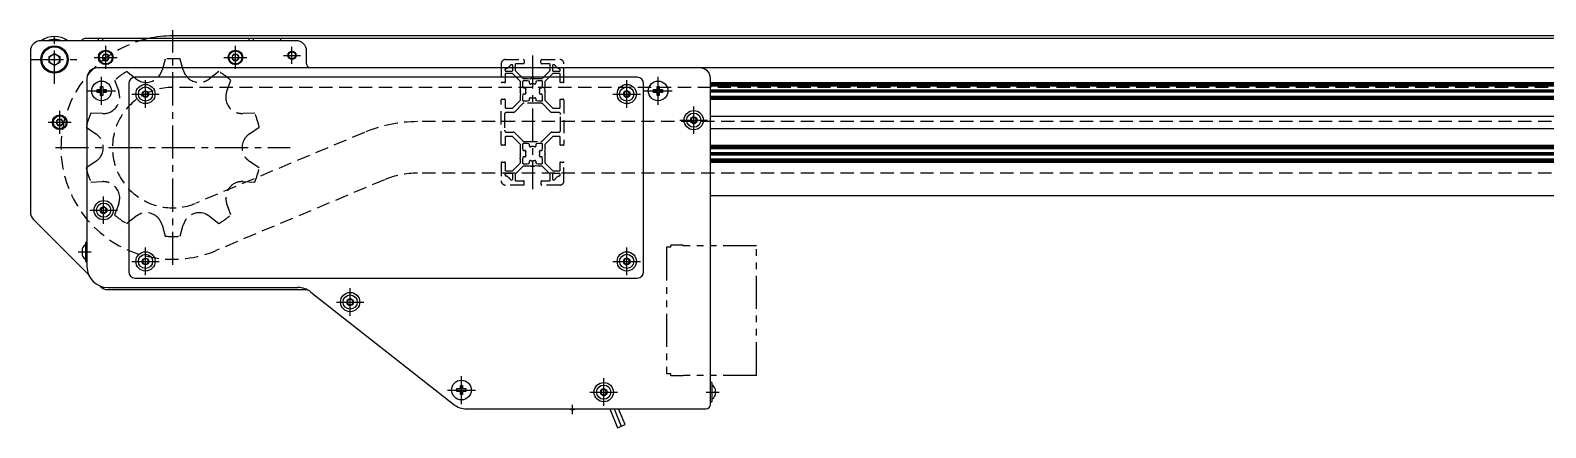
# Model space of a CAD drawing. Extents: x 0 to 4468, y -8 to 816.
# Drawn here: x 774 to 1499, y 74 to 264 of the extents above; entities that cross this region are included whole.
import ezdxf

# ---------------------------------------------------------------- set-up
doc = ezdxf.new("R2010")
doc.units = 0
doc.header["$LTSCALE"] = 0.5
for name, pattern in [('CENTER', [50.8, 31.75, -6.35, 6.35, -6.35]), ('DASHED', [19.05, 12.7, -6.35]), ('PHANTOM', [63.5, 31.75, -6.35, 6.35, -6.35, 6.35, -6.35])]:
    doc.linetypes.add(name, pattern=pattern)
for name, color, linetype in [('MSM_CENTER', 1, 'CENTER'), ('MSM_CONTINUOUS', 7, 'CONTINUOUS'), ('MSM_DASHED', 4, 'DASHED'), ('MSM_IMAGINARY', 6, 'PHANTOM'), ('MSM_NARROW', 5, 'CONTINUOUS')]:
    doc.layers.add(name, color=color, linetype=linetype)

msp = doc.modelspace()

# ---------------------------------------------------------------- linework, layer by layer
at = {"layer": 'MSM_CENTER'}
for p, q in [((785.86, 238.45), (785.86, 261.55)), ((842.36, 151.83), (842.36, 263.97)), ((810.36, 245.5), (810.36, 256.5)), ((872.36, 245.5), (872.36, 256.5)), ((899.36, 248), (899.36, 256)), ((774.31, 250), (797.41, 250)), ((804.86, 251), (815.86, 251)), ((866.86, 251), (877.86, 251)), ((895.36, 252), (903.36, 252)), ((1014.36, 252), (1014.36, 188)), ((808.36, 228.3), (808.36, 241.7)), ((829.36, 226.9), (829.36, 240.1)), ((1059.36, 226.9), (1059.36, 240.1)), ((1074.36, 228.3), (1074.36, 241.7)), ((801.66, 235), (815.06, 235)), ((822.76, 233.5), (835.96, 233.5)), ((1052.76, 233.5), (1065.96, 233.5)), ((1067.66, 235), (1081.06, 235)), ((788.36, 214.5), (788.36, 225.5)), ((1091.36, 214.4), (1091.36, 227.6)), ((782.86, 220), (793.86, 220)), ((1084.76, 221), (1097.96, 221)), ((786.29, 207.9), (898.43, 207.9)), ((809.36, 171.4), (809.36, 184.6)), ((802.76, 178), (815.96, 178)), ((829.36, 146.9), (829.36, 160.1)), ((1059.36, 146.9), (1059.36, 160.1)), ((797.16, 158), (803.36, 158)), ((822.76, 153.5), (835.96, 153.5)), ((1052.76, 153.5), (1065.96, 153.5)), ((927.18, 127.46), (927.18, 140.66)), ((920.58, 134.06), (933.78, 134.06)), ((980.36, 85.3), (980.36, 98.7)), ((1048.36, 84.4), (1048.36, 97.6)), ((973.66, 92), (987.06, 92)), ((1041.76, 91), (1054.96, 91)), ((1097.36, 91), (1103.56, 91)), ((1033.37, 80.5), (1033.37, 85))]:
    msp.add_line(p, q, dxfattribs=at)
at = {"layer": 'MSM_CONTINUOUS'}
for p, q in [((3852.36, 261.3), (842.36, 261.3)), ((774.36, 254), (774.36, 177.07)), ((901.36, 259), (779.36, 259)), ((3894.36, 260), (800.36, 260)), ((806.86, 259), (806.86, 260)), ((808.86, 260), (808.86, 259)), ((878.86, 259), (878.86, 260)), ((880.86, 260), (880.86, 259)), ((893.86, 260), (893.86, 259)), ((906.36, 248), (906.36, 254)), ((783.36, 251.44), (785.86, 252.89)), ((783.36, 248.56), (783.36, 251.44)), ((785.86, 247.11), (783.36, 248.56)), ((785.86, 252.89), (788.36, 251.44)), ((788.36, 248.56), (785.86, 247.11)), ((788.36, 251.44), (788.36, 248.56)), ((809.49, 252.5), (808.62, 251)), ((808.62, 251), (809.49, 249.5)), ((809.49, 252.5), (811.22, 252.5)), ((809.49, 249.5), (811.22, 249.5)), ((812.09, 251), (811.22, 252.5)), ((811.22, 249.5), (812.09, 251)), ((871.49, 252.5), (870.62, 251)), ((870.62, 251), (871.49, 249.5)), ((871.49, 252.5), (873.22, 252.5)), ((871.49, 249.5), (873.22, 249.5)), ((874.09, 251), (873.22, 252.5)), ((873.22, 249.5), (874.09, 251)), ((801.36, 241), (801.36, 151)), ((3786.36, 246), (806.36, 246)), ((1064.36, 241.5), (824.36, 241.5)), ((1099.36, 85), (1099.36, 241)), ((1099.36, 239), (3670.36, 239)), ((806.21, 234.3), (806.21, 235.7)), ((806.21, 235.7), (807.82, 235.7)), ((807.82, 234.3), (806.21, 234.3)), ((807.82, 237.15), (808.9, 237.15)), ((807.82, 235.7), (807.82, 237.15)), ((807.82, 232.85), (807.82, 234.3)), ((808.9, 232.85), (807.82, 232.85)), ((808.9, 237.15), (808.9, 235.7)), ((808.9, 235.7), (810.51, 235.7)), ((810.51, 234.3), (808.9, 234.3)), ((808.9, 234.3), (808.9, 232.85)), ((810.51, 235.7), (810.51, 234.3)), ((821.36, 238.5), (821.36, 148.5)), ((828.63, 234.75), (827.91, 233.5)), ((827.91, 233.5), (828.63, 232.25)), ((830.08, 234.75), (828.63, 234.75)), ((830.08, 232.25), (828.63, 232.25)), ((830.8, 233.5), (830.08, 234.75)), ((830.08, 232.25), (830.8, 233.5)), ((1058.63, 234.75), (1057.91, 233.5)), ((1057.91, 233.5), (1058.63, 232.25)), ((1060.08, 234.75), (1058.63, 234.75)), ((1060.08, 232.25), (1058.63, 232.25)), ((1060.8, 233.5), (1060.08, 234.75)), ((1060.08, 232.25), (1060.8, 233.5)), ((1067.36, 148.5), (1067.36, 238.5)), ((1072.21, 234.3), (1072.21, 235.7)), ((1072.21, 235.7), (1073.82, 235.7)), ((1073.82, 234.3), (1072.21, 234.3)), ((1073.82, 237.15), (1074.9, 237.15)), ((1073.82, 235.7), (1073.82, 237.15)), ((1073.82, 232.85), (1073.82, 234.3)), ((1074.9, 232.85), (1073.82, 232.85)), ((1074.9, 237.15), (1074.9, 235.7)), ((1074.9, 235.7), (1076.51, 235.7)), ((1076.51, 234.3), (1074.9, 234.3)), ((1074.9, 234.3), (1074.9, 232.85)), ((1076.51, 235.7), (1076.51, 234.3)), ((1099.36, 238.52), (3670.36, 238.52)), ((1099.36, 238), (3670.36, 238)), ((1099.36, 237.48), (3670.36, 237.48)), ((1099.36, 235.52), (3670.36, 235.52)), ((1099.36, 235), (3670.36, 235)), ((1099.36, 234.48), (3670.36, 234.48)), ((1099.36, 232.52), (3670.36, 232.52)), ((1099.36, 232), (3670.36, 232)), ((1099.36, 231.48), (3670.36, 231.48)), ((1099.36, 231), (3670.36, 231)), ((787.49, 221.5), (786.62, 220)), ((786.62, 220), (787.49, 218.5)), ((787.49, 221.5), (789.22, 221.5)), ((787.49, 218.5), (789.22, 218.5)), ((790.09, 220), (789.22, 221.5)), ((789.22, 218.5), (790.09, 220)), ((1090.63, 222.25), (1089.91, 221)), ((1089.91, 221), (1090.63, 219.75)), ((1092.08, 222.25), (1090.63, 222.25)), ((1092.08, 219.75), (1090.63, 219.75)), ((1092.8, 221), (1092.08, 222.25)), ((1092.08, 219.75), (1092.8, 221)), ((1099.36, 223), (3670.36, 223)), ((1099.36, 217), (3670.36, 217)), ((1099.36, 209), (3670.36, 209)), ((1099.36, 208.52), (3670.36, 208.52)), ((1099.36, 208), (3670.36, 208)), ((1099.36, 207.48), (3670.36, 207.48)), ((1099.36, 205.52), (3670.36, 205.52)), ((1099.36, 205), (3670.36, 205)), ((1099.36, 204.48), (3670.36, 204.48)), ((1099.36, 202.52), (3670.36, 202.52)), ((1099.36, 202), (3670.36, 202)), ((1099.36, 201.48), (3670.36, 201.48)), ((1099.36, 201), (3670.36, 201)), ((1099.36, 185), (3670.36, 185)), ((808.63, 179.25), (807.91, 178)), ((807.91, 178), (808.63, 176.75)), ((810.08, 179.25), (808.63, 179.25)), ((810.08, 176.75), (808.63, 176.75)), ((810.8, 178), (810.08, 179.25)), ((810.08, 176.75), (810.8, 178)), ((775.82, 173.54), (802.07, 147.28)), ((799.16, 159.57), (799.16, 156.43)), ((801.36, 162.6), (800.66, 162.6)), ((800.66, 162.6), (800.66, 153.4)), ((800.66, 153.4), (801.36, 153.4)), ((828.63, 154.75), (827.91, 153.5)), ((827.91, 153.5), (828.63, 152.25)), ((830.08, 154.75), (828.63, 154.75)), ((830.08, 152.25), (828.63, 152.25)), ((830.8, 153.5), (830.08, 154.75)), ((830.08, 152.25), (830.8, 153.5)), ((1058.63, 154.75), (1057.91, 153.5)), ((1057.91, 153.5), (1058.63, 152.25)), ((1060.08, 154.75), (1058.63, 154.75)), ((1060.08, 152.25), (1058.63, 152.25)), ((1060.8, 153.5), (1060.08, 154.75)), ((1060.08, 152.25), (1060.8, 153.5)), ((824.36, 145.5), (1064.36, 145.5)), ((807.64, 141.72), (807.89, 141.46)), ((811.36, 141), (902.16, 141)), ((811.43, 140), (906.52, 140)), ((908.35, 138.86), (976.64, 85.14)), ((926.45, 135.31), (925.73, 134.06)), ((925.73, 134.06), (926.45, 132.81)), ((927.9, 135.31), (926.45, 135.31)), ((927.9, 132.81), (926.45, 132.81)), ((928.62, 134.06), (927.9, 135.31)), ((927.9, 132.81), (928.62, 134.06)), ((979.82, 94.15), (980.9, 94.15)), ((979.82, 92.7), (979.82, 94.15)), ((980.9, 94.15), (980.9, 92.7)), ((1100.06, 95.6), (1099.36, 95.6)), ((1100.06, 95.6), (1100.06, 86.4)), ((978.21, 91.3), (978.21, 92.7)), ((978.21, 92.7), (979.82, 92.7)), ((979.82, 91.3), (978.21, 91.3)), ((979.82, 89.85), (979.82, 91.3)), ((980.9, 89.85), (979.82, 89.85)), ((980.9, 92.7), (982.51, 92.7)), ((982.51, 91.3), (980.9, 91.3)), ((980.9, 91.3), (980.9, 89.85)), ((982.51, 92.7), (982.51, 91.3)), ((1047.63, 92.25), (1046.91, 91)), ((1046.91, 91), (1047.63, 89.75)), ((1049.08, 92.25), (1047.63, 92.25)), ((1049.08, 89.75), (1047.63, 89.75)), ((1049.8, 91), (1049.08, 92.25)), ((1049.08, 89.75), (1049.8, 91)), ((1101.56, 92.57), (1101.56, 89.43)), ((982.82, 83), (1097.36, 83)), ((1051.28, 83), (1054.92, 74)), ((1053.38, 83), (1056.72, 74.73)), ((1058.53, 75.46), (1055.48, 83)), ((1099.36, 86.4), (1100.06, 86.4)), ((1054.92, 74), (1058.53, 75.46))]:
    msp.add_line(p, q, dxfattribs=at)
for centre, radius in [((785.86, 250), 6.5), ((785.86, 250), 6), ((810.36, 251), 3.5), ((810.36, 251), 3.1), ((872.36, 251), 3.5), ((872.36, 251), 3.1), ((899.36, 252), 2), ((899.36, 252), 1.62), ((785.86, 250), 2.5), ((810.36, 251), 1.5), ((872.36, 251), 1.5), ((808.36, 235), 4.7), ((1074.36, 235), 4.7), ((829.36, 233.5), 4.6), ((829.36, 233.5), 3.4), ((829.36, 233.5), 1.57), ((1059.36, 233.5), 4.6), ((1059.36, 233.5), 3.4), ((1059.36, 233.5), 1.57), ((1091.36, 221), 4.6), ((788.36, 220), 3.5), ((788.36, 220), 3.1), ((788.36, 220), 1.5), ((1091.36, 221), 3.4), ((1091.36, 221), 1.57), ((809.36, 178), 4.6), ((809.36, 178), 3.4), ((809.36, 178), 1.57), ((829.36, 153.5), 4.6), ((829.36, 153.5), 3.4), ((829.36, 153.5), 1.57), ((1059.36, 153.5), 4.6), ((1059.36, 153.5), 3.4), ((1059.36, 153.5), 1.57), ((927.18, 134.06), 4.6), ((927.18, 134.06), 3.4), ((927.18, 134.06), 1.57), ((980.36, 92), 4.7), ((1048.36, 91), 4.6), ((1048.36, 91), 3.4), ((1048.36, 91), 1.57)]:
    msp.add_circle(centre, radius, dxfattribs=at)
for centre, radius, start, end in [((785.86, 250), 11, 54.9032, 125.0968), ((842.36, 207.9), 53.4, 90, 102.66846), ((779.36, 254), 5, 90, 180), ((785.86, 249.97), 9.65, 69.27477, 110.72523), ((800.36, 258.5), 1.5, 90, 160.52878), ((901.36, 254), 5, 0, 90), ((908.36, 248), 2, 180, 270), ((806.36, 241), 5, 90, 180), ((824.36, 238.5), 3, 90, 180), ((1064.36, 238.5), 3, 0, 90), ((1094.36, 241), 5, 0, 90), ((779.36, 177.07), 5, 180, 225), ((801.61, 159.09), 2.5, 112.38806, 168.77716), ((801.61, 156.91), 2.5, 191.22284, 247.61194), ((811.36, 151), 10, 180, 270), ((824.36, 148.5), 3, 180, 270), ((1064.36, 148.5), 3, 270, 0), ((811.43, 145), 5, 225, 270), ((902.16, 131), 10, 51.81, 90), ((1099.1, 92.09), 2.5, 11.22284, 67.61194), ((1099.1, 89.91), 2.5, 292.38806, 348.77716), ((982.82, 93), 10, 231.81, 270), ((1033.37, 85), 2.5, 233.30908, 306.69092), ((1097.36, 85), 2, 270, 0)]:
    msp.add_arc(centre, radius, start, end, dxfattribs=at)
at = {"layer": 'MSM_DASHED'}
for p, q in [((838.82, 250.25), (837.3, 244.85)), ((847.41, 244.85), (845.9, 250.25)), ((999.36, 248), (999.36, 239.4)), ((1001.36, 250), (1009.96, 250)), ((1004.41, 247.5), (1004.16, 247.5)), ((1004.91, 244.95), (1004.91, 247)), ((1006.11, 244.66), (1006.11, 248)), ((1009.96, 248), (1006.11, 248)), ((1010.36, 249.6), (1010.36, 248.4)), ((1018.36, 248.4), (1018.36, 249.6)), ((1018.76, 250), (1027.36, 250)), ((1022.61, 248), (1018.76, 248)), ((1022.61, 248), (1022.61, 244.66)), ((1023.81, 247), (1023.81, 244.95)), ((1024.56, 247.5), (1024.31, 247.5)), ((1029.36, 239.4), (1029.36, 248)), ((814.6, 240.08), (816.55, 234.82)), ((824.73, 240.76), (820.33, 244.24)), ((864.39, 244.24), (859.98, 240.76)), ((868.16, 234.82), (870.11, 240.08)), ((1000.96, 239), (999.76, 239)), ((1001.16, 245.12), (1001.16, 244.95)), ((1001.36, 239.4), (1001.36, 243.25)), ((1004.69, 243.25), (1001.36, 243.25)), ((1001.66, 244.45), (1004.41, 244.45)), ((1004.69, 243.25), (1008.36, 239.59)), ((1009.77, 241), (1006.11, 244.66)), ((1008.36, 239.59), (1008.36, 235.65)), ((1009.56, 239.4), (1009.56, 237.66)), ((1009.77, 241), (1011.86, 241)), ((1011.69, 239.8), (1009.96, 239.8)), ((1012.53, 239.64), (1011.77, 239.79)), ((1011.86, 241), (1013.14, 240.75)), ((1012.86, 238.64), (1012.86, 239.25)), ((1013.14, 240.75), (1013.45, 240.93)), ((1013.95, 240.93), (1014.36, 240.7)), ((1014.36, 240.7), (1014.76, 240.93)), ((1015.01, 241), (1018.94, 241)), ((1015.86, 239.25), (1015.86, 238.64)), ((1016.94, 239.79), (1016.18, 239.64)), ((1018.76, 239.8), (1017.02, 239.8)), ((1022.61, 244.66), (1018.94, 241)), ((1019.16, 237.66), (1019.16, 239.4)), ((1020.36, 239.59), (1024.02, 243.25)), ((1020.36, 237.5), (1020.36, 239.59)), ((1027.36, 243.25), (1024.02, 243.25)), ((1024.31, 244.45), (1027.06, 244.45)), ((1027.36, 243.25), (1027.36, 239.4)), ((1027.56, 244.95), (1027.56, 245.12)), ((1028.96, 239), (1027.76, 239)), ((3852.36, 236.7), (842.36, 236.7)), ((1008.61, 233.78), (1008.36, 232.5)), ((1008.36, 232.5), (1008.36, 230.41)), ((1008.66, 235), (1008.42, 235.4)), ((1008.42, 234.6), (1008.66, 235)), ((1008.61, 233.78), (1008.42, 234.1)), ((1009.56, 237.59), (1009.71, 236.82)), ((1009.71, 233.18), (1009.56, 232.41)), ((1009.56, 232.34), (1009.56, 230.6)), ((1010.1, 236.5), (1010.72, 236.5)), ((1010.72, 233.5), (1010.1, 233.5)), ((1017.99, 236.5), (1018.61, 236.5)), ((1018.61, 233.5), (1017.99, 233.5)), ((1019, 236.82), (1019.15, 237.59)), ((1019.15, 232.41), (1019, 233.18)), ((1019.16, 230.6), (1019.16, 232.34)), ((1020.29, 235.4), (1020.06, 235)), ((1020.06, 235), (1020.29, 234.6)), ((1020.11, 236.22), (1020.36, 237.5)), ((1020.29, 235.9), (1020.11, 236.22)), ((1020.36, 230.41), (1020.36, 234.35)), ((999.36, 209.4), (999.36, 230.6)), ((999.76, 231), (1000.96, 231)), ((1001.36, 226.75), (1001.36, 230.6)), ((1001.36, 226.75), (1004.69, 226.75)), ((1005.11, 224.75), (1001.96, 224.75)), ((1008.36, 230.41), (1004.69, 226.75)), ((1009.68, 228.91), (1005.81, 225.04)), ((1009.96, 230.2), (1011.69, 230.2)), ((1018.33, 229.2), (1010.39, 229.2)), ((1011.77, 230.21), (1012.53, 230.36)), ((1012.86, 230.75), (1012.86, 231.36)), ((1015.86, 231.36), (1015.86, 230.75)), ((1016.18, 230.36), (1016.94, 230.21)), ((1017.02, 230.2), (1018.76, 230.2)), ((1022.9, 225.04), (1019.04, 228.91)), ((1024.02, 226.75), (1020.36, 230.41)), ((1026.76, 224.75), (1023.61, 224.75)), ((1024.02, 226.75), (1027.36, 226.75)), ((1027.36, 230.6), (1027.36, 226.75)), ((1027.76, 231), (1028.96, 231)), ((1029.36, 230.6), (1029.36, 209.4)), ((800.98, 217.62), (805.66, 214.51)), ((808.78, 224.12), (803.17, 224.35)), ((881.54, 224.35), (875.93, 224.12)), ((879.06, 214.51), (883.73, 217.62)), ((3682.52, 220.3), (959.37, 220.3)), ((1000.96, 223.75), (1000.96, 216.25)), ((1027.76, 216.25), (1027.76, 223.75)), ((934.01, 215.19), (853.52, 181.35)), ((1001.36, 209.4), (1001.36, 213.25)), ((1004.69, 213.25), (1001.36, 213.25)), ((1001.96, 215.25), (1005.11, 215.25)), ((1004.69, 213.25), (1008.36, 209.59)), ((1005.81, 214.96), (1009.68, 211.09)), ((1010.39, 210.8), (1018.33, 210.8)), ((1019.04, 211.09), (1022.9, 214.96)), ((1020.36, 209.59), (1024.02, 213.25)), ((1023.61, 215.25), (1026.76, 215.25)), ((1027.36, 213.25), (1024.02, 213.25)), ((1027.36, 213.25), (1027.36, 209.4)), ((1000.96, 209), (999.76, 209)), ((1008.36, 209.59), (1008.36, 205.65)), ((1008.36, 202.5), (1008.61, 203.78)), ((1008.66, 205), (1008.42, 205.4)), ((1008.42, 204.6), (1008.66, 205)), ((1008.61, 203.78), (1008.42, 204.1)), ((1009.56, 209.4), (1009.56, 207.66)), ((1009.56, 207.59), (1009.71, 206.82)), ((1009.71, 203.18), (1009.56, 202.41)), ((1011.69, 209.8), (1009.96, 209.8)), ((1010.1, 206.5), (1010.72, 206.5)), ((1010.72, 203.5), (1010.1, 203.5)), ((1012.53, 209.64), (1011.77, 209.79)), ((1012.86, 208.64), (1012.86, 209.25)), ((1015.86, 209.25), (1015.86, 208.64)), ((1016.94, 209.79), (1016.18, 209.64)), ((1018.76, 209.8), (1017.02, 209.8)), ((1017.99, 206.5), (1018.61, 206.5)), ((1018.61, 203.5), (1017.99, 203.5)), ((1019, 206.82), (1019.15, 207.59)), ((1019.15, 202.41), (1019, 203.18)), ((1019.16, 207.66), (1019.16, 209.4)), ((1020.29, 205.4), (1020.06, 205)), ((1020.06, 205), (1020.29, 204.6)), ((1020.36, 207.5), (1020.11, 206.22)), ((1020.11, 206.22), (1020.29, 205.9)), ((1020.36, 207.5), (1020.36, 209.59)), ((1020.36, 200.41), (1020.36, 204.35)), ((1028.96, 209), (1027.76, 209)), ((805.66, 201.29), (800.98, 198.18)), ((883.73, 198.18), (879.06, 201.29)), ((3682.52, 195.7), (959.37, 195.7)), ((999.36, 200.6), (999.36, 192)), ((999.76, 201), (1000.96, 201)), ((1001.36, 196.75), (1001.36, 200.6)), ((1001.36, 196.75), (1004.69, 196.75)), ((1004.41, 195.55), (1001.66, 195.55)), ((1008.36, 200.41), (1004.69, 196.75)), ((1006.11, 195.34), (1009.77, 199)), ((1008.36, 202.5), (1008.36, 200.41)), ((1009.56, 202.34), (1009.56, 200.6)), ((1013.7, 199), (1009.77, 199)), ((1009.96, 200.2), (1011.69, 200.2)), ((1011.77, 200.21), (1012.53, 200.36)), ((1012.86, 200.75), (1012.86, 201.36)), ((1014.36, 199.3), (1013.95, 199.07)), ((1014.76, 199.07), (1014.36, 199.3)), ((1015.58, 199.25), (1015.26, 199.07)), ((1016.86, 199), (1015.58, 199.25)), ((1015.86, 201.36), (1015.86, 200.75)), ((1016.18, 200.36), (1016.94, 200.21)), ((1018.94, 199), (1016.86, 199)), ((1017.02, 200.2), (1018.76, 200.2)), ((1018.94, 199), (1022.61, 195.34)), ((1019.16, 200.6), (1019.16, 202.34)), ((1024.02, 196.75), (1020.36, 200.41)), ((1024.02, 196.75), (1027.36, 196.75)), ((1027.06, 195.55), (1024.31, 195.55)), ((1027.36, 200.6), (1027.36, 196.75)), ((1027.76, 201), (1028.96, 201)), ((1029.36, 192), (1029.36, 200.6)), ((803.17, 191.45), (808.78, 191.68)), ((943.55, 192.51), (863.05, 158.67)), ((875.93, 191.68), (881.54, 191.45)), ((1001.16, 195.05), (1001.16, 194.88)), ((1009.96, 190), (1001.36, 190)), ((1004.16, 192.5), (1004.41, 192.5)), ((1004.91, 193), (1004.91, 195.05)), ((1006.11, 192), (1006.11, 195.34)), ((1006.11, 192), (1009.96, 192)), ((1010.36, 190.4), (1010.36, 191.6)), ((1018.36, 191.6), (1018.36, 190.4)), ((1018.76, 192), (1022.61, 192)), ((1027.36, 190), (1018.76, 190)), ((1022.61, 195.34), (1022.61, 192)), ((1023.81, 195.05), (1023.81, 193)), ((1024.31, 192.5), (1024.56, 192.5)), ((1027.56, 194.88), (1027.56, 195.05)), ((816.55, 180.98), (814.6, 175.72)), ((820.33, 171.56), (824.73, 175.04)), ((859.98, 175.04), (864.39, 171.56)), ((870.11, 175.72), (868.16, 180.98)), ((837.3, 170.95), (838.82, 165.55)), ((845.9, 165.55), (847.41, 170.95))]:
    msp.add_line(p, q, dxfattribs=at)
for centre, radius, start, end in [((842.36, 207.9), 53.4, 102.66846, 292.8), ((842.36, 207.9), 42.5, 85.22206, 94.77794), ((1001.36, 248), 2, 90, 180), ((999.86, 250.1), 4.8, 289.85389, 324.20367), ((1004.16, 247), 0.5, 90, 144.20367), ((1004.41, 247), 0.5, 0, 90), ((1009.96, 249.6), 0.4, 0, 90), ((1009.96, 248.4), 0.4, 270, 0), ((1018.76, 249.6), 0.4, 90, 180), ((1018.76, 248.4), 0.4, 180, 270), ((1024.31, 247), 0.5, 90, 180), ((1024.56, 247), 0.5, 35.79634, 90), ((1028.86, 250.1), 4.8, 215.79632, 250.14611), ((1027.36, 248), 2, 0, 90), ((842.36, 207.9), 42.5, 121.22206, 130.77794), ((831.51, 250.36), 11.75, 234.75689, 247.56842), ((829.66, 246.99), 7.94, 251.88577, 324.11423), ((812.3, 255.37), 27.13, 331.28306, 337.17582), ((858.54, 248.63), 11.75, 198.75689, 211.56842), ((855.06, 246.99), 7.94, 215.88577, 288.11423), ((845.94, 263.97), 27.13, 295.28306, 301.17582), ((842.36, 207.9), 42.5, 49.22206, 58.77794), ((999.76, 239.4), 0.4, 180, 270), ((1000.96, 239.4), 0.4, 270, 0), ((1001.66, 245.12), 0.5, 109.85389, 180), ((1001.66, 244.95), 0.5, 180, 270), ((1004.41, 244.95), 0.5, 270, 0), ((1009.96, 239.4), 0.4, 90, 180), ((1011.69, 239.4), 0.4, 79, 90), ((1012.46, 239.25), 0.4, 0, 79), ((1013.7, 240.5), 0.5, 60, 120), ((1015.01, 240.5), 0.5, 90, 120), ((1016.26, 239.25), 0.4, 101, 180), ((1017.02, 239.4), 0.4, 90, 101), ((1018.76, 239.4), 0.4, 0, 90), ((1024.31, 244.95), 0.5, 180, 270), ((1027.06, 244.95), 0.5, 270, 0), ((1027.06, 245.12), 0.5, 0, 70.14613), ((1027.76, 239.4), 0.4, 180, 270), ((1028.96, 239.4), 0.4, 270, 0), ((809.11, 232.06), 7.94, 287.88577, 0.11423), ((842.36, 207.9), 28.8, 90, 292.8), ((790.14, 228.63), 27.13, 7.28306, 13.17582), ((879.39, 231.33), 11.75, 162.75689, 175.56842), ((875.61, 232.06), 7.94, 179.88577, 252.11423), ((1008.86, 235.65), 0.5, 180, 210), ((1008.86, 234.35), 0.5, 150, 210), ((1009.96, 237.66), 0.4, 180, 191), ((1009.96, 232.34), 0.4, 169, 180), ((1010.1, 236.9), 0.4, 191, 270), ((1010.1, 233.1), 0.4, 90, 169), ((1010.72, 236.1), 0.4, 343.17354, 90.00002), ((1010.72, 233.9), 0.4, 270, 16.82645), ((1014.36, 235), 3.4, 163.17355, 196.82645), ((1013.26, 238.64), 0.4, 180, 286.82645), ((1013.26, 231.36), 0.4, 73.17355, 180), ((1014.36, 235), 3.4, 73.17355, 106.82645), ((1015.46, 238.64), 0.4, 253.17355, 0), ((1015.46, 231.36), 0.4, 0, 106.82645), ((1017.99, 236.1), 0.4, 90, 196.82645), ((1017.99, 233.9), 0.4, 163.17355, 270), ((1014.36, 235), 3.4, 343.17355, 16.82645), ((1018.61, 236.9), 0.4, 270, 349), ((1018.61, 233.1), 0.4, 11, 90), ((1018.76, 237.66), 0.4, 349, 0), ((1018.76, 232.34), 0.4, 0, 11), ((1019.86, 235.65), 0.5, 330, 30), ((1019.86, 234.35), 0.5, 0, 30), ((999.76, 230.6), 0.4, 90, 180), ((1000.96, 230.6), 0.4, 0, 90), ((1001.96, 223.75), 1, 90, 180), ((1005.11, 225.75), 1, 270, 315), ((1009.96, 230.6), 0.4, 180, 270), ((1010.39, 228.2), 1, 90, 135), ((1011.69, 230.6), 0.4, 270, 281), ((1012.46, 230.75), 0.4, 281, 0), ((1014.36, 235), 3.4, 253.17355, 286.82645), ((1016.26, 230.75), 0.4, 180, 259), ((1017.02, 230.6), 0.4, 259, 270), ((1018.33, 228.2), 1, 45, 90), ((1018.76, 230.6), 0.4, 270, 0), ((1023.61, 225.75), 1, 225, 270), ((1026.76, 223.75), 1, 0, 90), ((1027.76, 230.6), 0.4, 90, 180), ((1028.96, 230.6), 0.4, 0, 90), ((842.36, 207.9), 42.5, 157.22206, 166.77794), ((808.63, 235.88), 11.75, 270.75689, 283.56842), ((878.21, 251.16), 27.13, 259.28306, 265.17582), ((842.36, 207.9), 42.5, 13.22206, 22.77794), ((959.37, 154.87), 65.43, 90, 112.8), ((787.92, 193.98), 27.13, 43.28306, 49.17582), ((801.26, 207.9), 7.94, 323.88577, 36.11423), ((883.46, 207.9), 7.94, 143.88577, 216.11423), ((886.09, 205.09), 11.75, 126.75689, 139.56842), ((1001.96, 216.25), 1, 180, 270), ((1005.11, 214.25), 1, 45, 90), ((1010.39, 211.8), 1, 225, 270), ((1018.33, 211.8), 1, 270, 315), ((1023.61, 214.25), 1, 90, 135), ((1026.76, 216.25), 1, 270, 0), ((798.62, 210.71), 11.75, 306.75689, 319.56842), ((896.79, 221.82), 27.13, 223.28306, 229.17582), ((999.76, 209.4), 0.4, 180, 270), ((1000.96, 209.4), 0.4, 270, 0), ((1008.86, 205.65), 0.5, 180, 210), ((1008.86, 204.35), 0.5, 150, 210), ((1009.96, 209.4), 0.4, 90, 180), ((1009.96, 207.66), 0.4, 180, 191), ((1010.1, 206.9), 0.4, 191, 270), ((1010.1, 203.1), 0.4, 90, 169), ((1010.72, 206.1), 0.4, 343.17355, 90), ((1010.72, 203.9), 0.4, 270, 16.82645), ((1014.36, 205), 3.4, 163.17355, 196.82645), ((1011.69, 209.4), 0.4, 79, 90), ((1012.46, 209.25), 0.4, 0, 79), ((1013.26, 208.64), 0.4, 180, 286.82645), ((1014.36, 205), 3.4, 73.17355, 106.82645), ((1015.46, 208.64), 0.4, 253.17355, 0), ((1016.26, 209.25), 0.4, 101, 180), ((1017.02, 209.4), 0.4, 90, 101), ((1017.99, 206.1), 0.4, 90, 196.82645), ((1017.99, 203.9), 0.4, 163.17355, 270), ((1014.36, 205), 3.4, 343.17355, 16.82645), ((1018.61, 206.9), 0.4, 270, 349), ((1018.61, 203.1), 0.4, 11, 90), ((1018.76, 209.4), 0.4, 0, 90), ((1018.76, 207.66), 0.4, 349, 0), ((1019.86, 205.65), 0.5, 330, 30), ((1019.86, 204.35), 0.5, 0.00003, 30.00007), ((1027.76, 209.4), 0.4, 180, 270), ((1028.96, 209.4), 0.4, 270, 0), ((842.36, 207.9), 42.5, 193.22206, 202.77794), ((842.36, 207.9), 42.5, 337.22206, 346.77794), ((959.37, 154.87), 40.83, 90, 112.8), ((999.76, 200.6), 0.4, 90.00437, 180), ((1000.96, 200.6), 0.4, 0, 90), ((1001.66, 195.05), 0.5, 90, 180), ((1004.41, 195.05), 0.5, 0, 90), ((1009.96, 202.34), 0.4, 169, 180), ((1009.96, 200.6), 0.4, 180, 270), ((1011.69, 200.6), 0.4, 270, 281), ((1012.46, 200.75), 0.4, 281, 0), ((1013.26, 201.36), 0.4, 73.17356, 180), ((1014.36, 205), 3.4, 253.17355, 286.82645), ((1013.7, 199.5), 0.5, 270, 300), ((1015.01, 199.5), 0.5, 240, 300), ((1015.46, 201.36), 0.4, 0, 106.82645), ((1016.26, 200.75), 0.4, 180, 259), ((1017.02, 200.6), 0.4, 259, 270), ((1018.76, 200.6), 0.4, 270, 0), ((1018.76, 202.34), 0.4, 0, 11), ((1024.31, 195.05), 0.5, 90, 180), ((1027.06, 195.05), 0.5, 0, 90), ((1027.76, 200.6), 0.4, 90.00437, 180), ((1028.96, 200.6), 0.4, 0, 90), ((806.5, 164.64), 27.13, 79.28306, 85.17582), ((809.11, 183.74), 7.94, 359.88577, 72.11423), ((875.61, 183.74), 7.94, 107.88577, 180.11423), ((876.09, 179.92), 11.75, 90.75689, 103.56842), ((1001.36, 192), 2, 180, 270), ((1001.66, 194.88), 0.5, 180, 250.14613), ((999.86, 189.9), 4.8, 35.79632, 70.14611), ((1004.16, 193), 0.5, 215.79634, 270), ((1004.41, 193), 0.5, 270, 0), ((1009.96, 191.6), 0.4, 0, 90), ((1009.96, 190.4), 0.4, 270, 0), ((1018.76, 191.6), 0.4, 90, 180), ((1018.76, 190.4), 0.4, 180, 270), ((1024.31, 193), 0.5, 180, 270), ((1024.56, 193), 0.5, 270, 324.20367), ((1028.86, 189.9), 4.8, 109.85388, 144.20367), ((1027.06, 194.88), 0.5, 289.85389, 0), ((1027.36, 192), 2, 270, 0), ((805.32, 184.47), 11.75, 342.75689, 355.56842), ((894.58, 187.17), 27.13, 187.28306, 193.17582), ((842.36, 207.9), 42.5, 229.22206, 238.77794), ((838.77, 151.83), 27.13, 115.28306, 121.17582), ((829.66, 168.81), 7.94, 35.88577, 108.11423), ((855.06, 168.81), 7.94, 71.88577, 144.11423), ((853.2, 165.44), 11.75, 54.75689, 67.56842), ((842.36, 207.9), 42.5, 301.22206, 310.77794), ((826.17, 167.17), 11.75, 18.75689, 31.56842), ((872.42, 160.43), 27.13, 151.28306, 157.17582), ((842.36, 207.9), 42.5, 265.22206, 274.77794)]:
    msp.add_arc(centre, radius, start, end, dxfattribs=at)
at = {"layer": 'MSM_IMAGINARY'}
for p, q in [((1080.37, 160.25), (1078.37, 160.25)), ((1078.37, 160.25), (1078.37, 99.75)), ((1086.37, 161.25), (1080.37, 161.25)), ((1080.37, 160.25), (1080.37, 161.25)), ((1086.37, 161), (1086.37, 161.25)), ((1121.37, 161), (1086.37, 161)), ((1121.37, 99), (1121.37, 161)), ((1080.37, 99.75), (1078.37, 99.75)), ((1080.37, 98.75), (1080.37, 99.75)), ((1086.37, 98.75), (1080.37, 98.75)), ((1121.37, 99), (1086.37, 99)), ((1086.37, 98.75), (1086.37, 99))]:
    msp.add_line(p, q, dxfattribs=at)
at = {"layer": 'MSM_NARROW'}
for centre in [(1059.36, 233.5), (1091.36, 221), (809.36, 178), (1059.36, 153.5), (927.18, 134.06), (1048.36, 91)]:
    msp.add_arc(centre, 1.57, 75, 15, dxfattribs=at)

doc.saveas('drawing.dxf')
